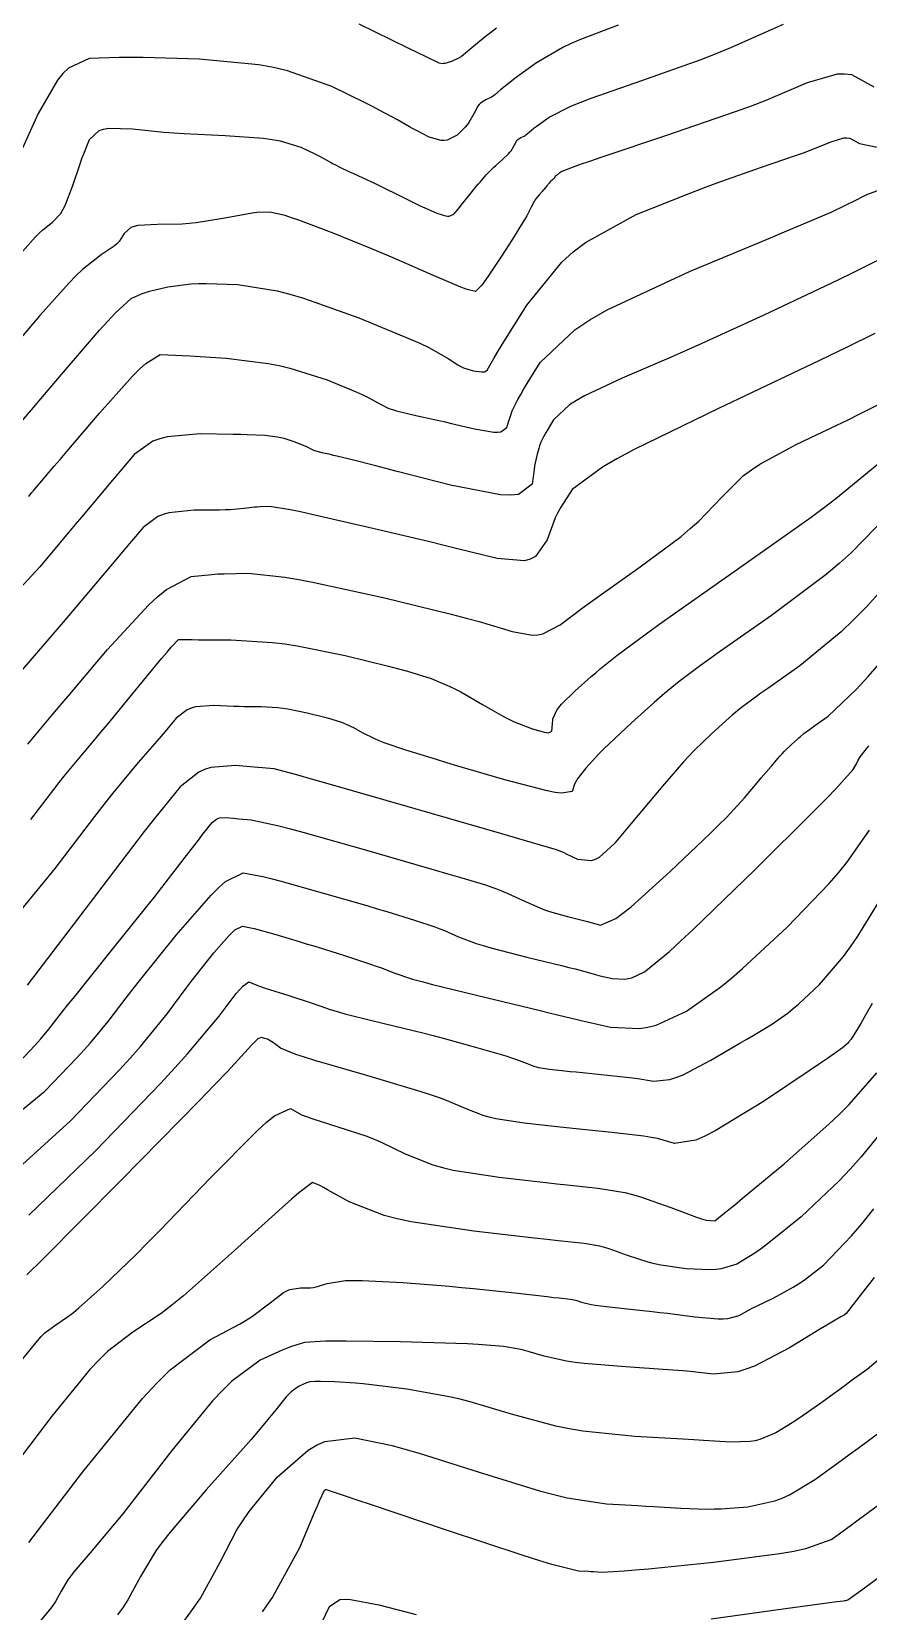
# Model space of a CAD drawing. Header units: metres. Extents: x 837476 to 838477, y 1189012 to 1191014.
# Drawn here: x 838102.4 to 838161.4, y 1189719.4 to 1189830.8 of the extents above; entities that cross this region are included whole.
import ezdxf

# ---------------------------------------------------------------- set-up
doc = ezdxf.new("R2010")
doc.units = ezdxf.units.M
doc.header["$LTSCALE"] = 0.3
doc.layers.add('COTAS 10', color=1, linetype='Continuous')
doc.layers.add('COTAS INT', color=252, linetype='Continuous')

msp = doc.modelspace()

# ---------------------------------------------------------------- linework, layer by layer
at = {"layer": 'COTAS 10'}
for points in [[(838101.558, 1189815.133), (838102.652, 1189816.358), (838102.91, 1189816.62), (838103.15, 1189816.85), (838103.853, 1189817.402), (838104.424, 1189818.003), (838104.58, 1189818.263), (838104.734, 1189818.564), (838105.283, 1189819.987), (838105.791, 1189821.511), (838105.921, 1189821.875), (838106.045, 1189822.213), (838106.451, 1189823.227), (838107.143, 1189823.859), (838107.447, 1189823.957), (838107.8, 1189824.022), (838109.484, 1189823.979), (838111.704, 1189823.747), (838112.396, 1189823.693), (838113.122, 1189823.644), (838116.02, 1189823.501), (838118.737, 1189823.308), (838119.347, 1189823.226), (838119.896, 1189823.132), (838121.368, 1189822.693), (838122.294, 1189822.237), (838122.5, 1189822.133), (838122.683, 1189822.039), (838123.158, 1189821.781), (838123.52, 1189821.577), (838123.632, 1189821.517), (838123.748, 1189821.456), (838124.207, 1189821.223), (838124.739, 1189820.968), (838124.902, 1189820.893), (838125.07, 1189820.816), (838125.732, 1189820.52), (838126.559, 1189820.14), (838126.831, 1189820.009), (838127.122, 1189819.868), (838128.33, 1189819.267), (838129.54, 1189818.667), (838129.833, 1189818.527), (838130.107, 1189818.399), (838130.942, 1189818.027), (838131.563, 1189817.835), (838131.701, 1189817.82), (838131.824, 1189817.822), (838132.149, 1189817.963), (838132.448, 1189818.307), (838132.555, 1189818.436), (838132.672, 1189818.58), (838133.185, 1189819.22), (838133.732, 1189819.898), (838133.87, 1189820.065), (838134.003, 1189820.224), (838134.439, 1189820.722), (838134.859, 1189821.158), (838134.982, 1189821.277), (838135.108, 1189821.395), (838135.588, 1189821.816), (838136.018, 1189822.221), (838136.113, 1189822.329), (838136.197, 1189822.435), (838136.412, 1189822.803), (838136.573, 1189823.105), (838136.623, 1189823.169), (838136.676, 1189823.225), (838136.885, 1189823.356), (838137.112, 1189823.461), (838137.175, 1189823.5), (838137.238, 1189823.544), (838137.468, 1189823.739), (838137.826, 1189824.038), (838137.969, 1189824.148), (838138.132, 1189824.27), (838138.882, 1189824.807), (838140.416, 1189825.575), (838141.074, 1189825.842), (838141.833, 1189826.133), (838145.414, 1189827.381), (838149.527, 1189828.845), (838150.621, 1189829.273), (838151.696, 1189829.71), (838155.414, 1189831.368)], [(838161.839, 1189809.531), (838159.898, 1189808.577), (838157.947, 1189807.63), (838150.822, 1189804.257), (838144.867, 1189801.351), (838143.654, 1189800.698), (838142.63, 1189800.111), (838140.506, 1189798.537), (838139.694, 1189797.296), (838139.497, 1189796.919), (838139.312, 1189796.528), (838138.744, 1189794.992), (838137.904, 1189793.796), (838137.546, 1189793.618), (838137.135, 1189793.506), (838135.202, 1189793.659), (838132.422, 1189794.354), (838131.478, 1189794.584), (838130.458, 1189794.831), (838126.142, 1189795.861), (838122.144, 1189796.777), (838121.325, 1189796.953), (838120.63, 1189797.094), (838119.157, 1189797.321), (838118.483, 1189797.304), (838118.29, 1189797.292), (838118.096, 1189797.276), (838117.374, 1189797.192), (838116.385, 1189797.109), (838116.021, 1189797.094), (838115.619, 1189797.083), (838113.843, 1189797.069), (838112.055, 1189796.888), (838111.644, 1189796.771), (838111.271, 1189796.625), (838110.228, 1189795.853), (838108.876, 1189794.242), (838108.308, 1189793.567), (838107.656, 1189792.792), (838104.601, 1189789.165), (838101.546, 1189785.633)], [(838101.53, 1189758.187), (838102.574, 1189759.276), (838102.809, 1189759.533), (838103.02, 1189759.77), (838103.587, 1189760.463), (838104.488, 1189761.621), (838104.91, 1189762.151), (838105.406, 1189762.773), (838107.822, 1189765.774), (838110.404, 1189768.991), (838111.004, 1189769.748), (838111.556, 1189770.447), (838113.135, 1189772.489), (838114.201, 1189773.891), (838114.429, 1189774.187), (838114.627, 1189774.442), (838115.1, 1189775.028), (838115.416, 1189775.282), (838115.516, 1189775.327), (838115.621, 1189775.361), (838116.046, 1189775.393), (838116.604, 1189775.343), (838116.793, 1189775.325), (838116.997, 1189775.305), (838117.86, 1189775.216), (838119.715, 1189774.823), (838120.545, 1189774.61), (838121.512, 1189774.353), (838126.146, 1189773.049), (838130.773, 1189771.707), (838131.735, 1189771.426), (838132.559, 1189771.184), (838134.382, 1189770.638), (838135.349, 1189770.291), (838135.633, 1189770.175), (838135.924, 1189770.051), (838137.032, 1189769.532), (838138.214, 1189769.009), (838138.551, 1189768.883), (838138.893, 1189768.764), (838140.161, 1189768.401), (838141.31, 1189768.118), (838141.575, 1189768.05), (838141.818, 1189767.986), (838142.506, 1189767.793), (838143.588, 1189768.272), (838144.079, 1189768.632), (838144.654, 1189769.091), (838147.422, 1189771.572), (838150.24, 1189774.272), (838150.846, 1189774.87), (838151.377, 1189775.402), (838152.668, 1189776.782), (838153.438, 1189777.703), (838153.642, 1189777.946), (838153.841, 1189778.184), (838154.526, 1189779), (838155.146, 1189779.713), (838155.305, 1189779.886), (838155.459, 1189780.048), (838155.966, 1189780.544), (838156.388, 1189780.921), (838156.488, 1189781.008), (838156.58, 1189781.087), (838156.852, 1189781.313), (838157.25, 1189781.609), (838157.423, 1189781.733), (838157.623, 1189781.875), (838158.568, 1189782.539), (838160.533, 1189784.431), (838161.376, 1189785.347), (838162.347, 1189786.433)], [(838101.628, 1189737.065), (838102.779, 1189738.475), (838103.054, 1189738.77), (838103.31, 1189739.025), (838104.075, 1189739.603), (838104.976, 1189740.206), (838105.316, 1189740.477), (838105.697, 1189740.792), (838107.403, 1189742.304), (838109.763, 1189744.579), (838110.555, 1189745.375), (838111.409, 1189746.244), (838114.996, 1189749.981), (838118.284, 1189753.289), (838118.949, 1189753.887), (838119.507, 1189754.347), (838120.639, 1189754.858), (838121.415, 1189754.425), (838121.75, 1189754.289), (838122.136, 1189754.147), (838123.964, 1189753.576), (838126.009, 1189752.91), (838126.533, 1189752.707), (838127.038, 1189752.496), (838128.708, 1189751.668), (838130.669, 1189750.879), (838131.357, 1189750.692), (838132.107, 1189750.519), (838135.344, 1189750.011), (838138.632, 1189749.641), (838139.416, 1189749.555), (838140.146, 1189749.477), (838142.322, 1189749.253), (838144.215, 1189748.937), (838144.765, 1189748.799), (838145.327, 1189748.639), (838147.451, 1189747.884), (838149.267, 1189747.194), (838149.635, 1189747.077), (838149.944, 1189746.991), (838150.572, 1189746.947), (838151.469, 1189747.662), (838151.947, 1189748.054), (838152.525, 1189748.532), (838155.443, 1189750.959), (838158.617, 1189753.756), (838159.356, 1189754.467), (838160.035, 1189755.149), (838161.982, 1189757.382)], [(838113.114, 1189718.667), (838113.727, 1189719.518), (838114.271, 1189720.324), (838115.66, 1189722.857), (838116.847, 1189725.137), (838117.264, 1189725.783), (838117.718, 1189726.436), (838119.679, 1189728.848), (838121.866, 1189730.767), (838122.465, 1189731.108), (838123.059, 1189731.368), (838125.18, 1189731.62), (838127.798, 1189731.077), (838128.707, 1189730.835), (838129.696, 1189730.553), (838133.93, 1189729.205), (838138.202, 1189727.887), (838139.215, 1189727.623), (838140.154, 1189727.404), (838142.931, 1189726.981), (838145.131, 1189726.85), (838145.706, 1189726.815), (838146.267, 1189726.78), (838148.17, 1189726.659), (838149.996, 1189726.604), (838150.508, 1189726.611), (838151.022, 1189726.627), (838152.903, 1189726.766), (838154.788, 1189727.186), (838155.305, 1189727.381), (838155.82, 1189727.609), (838157.663, 1189728.714), (838159.559, 1189730.092), (838160.107, 1189730.492), (838160.665, 1189730.9), (838162.764, 1189732.44)]]:
    msp.add_lwpolyline(points, dxfattribs=at)
at = {"layer": 'COTAS INT'}
for points in [[(838143.741, 1189831.282), (838141.077, 1189830.287), (838140.433, 1189830.002), (838139.83, 1189829.713), (838137.991, 1189828.637), (838136.644, 1189827.672), (838136.351, 1189827.454), (838136.093, 1189827.256), (838135.451, 1189826.717), (838135.038, 1189826.368), (838134.924, 1189826.289), (838134.811, 1189826.219), (838134.404, 1189826.03), (838134.027, 1189825.794), (838133.932, 1189825.694), (838133.842, 1189825.579), (838133.552, 1189825.037), (838133.215, 1189824.415), (838133.094, 1189824.25), (838132.962, 1189824.088), (838132.388, 1189823.526), (838131.689, 1189823.177), (838131.478, 1189823.148), (838131.26, 1189823.149), (838130.41, 1189823.399), (838129.521, 1189823.853), (838129.278, 1189823.983), (838129.035, 1189824.115), (838128.172, 1189824.607), (838126.941, 1189825.276), (838126.467, 1189825.519), (838125.936, 1189825.787), (838123.54, 1189826.966), (838120.419, 1189828.079), (838119.431, 1189828.306), (838118.39, 1189828.498), (838114.185, 1189828.895), (838110.226, 1189829.003), (838109.341, 1189829.012), (838108.547, 1189829.012), (838106.44, 1189828.939), (838104.967, 1189828.262), (838104.573, 1189827.881), (838104.184, 1189827.418), (838102.826, 1189825.047), (838101.728, 1189822.619)], [(838135.156, 1189831.075), (838134.733, 1189830.759), (838134.361, 1189830.474), (838133.434, 1189829.696), (838132.846, 1189829.195), (838132.687, 1189829.083), (838132.53, 1189828.983), (838131.977, 1189828.723), (838131.515, 1189828.592), (838131.414, 1189828.575), (838131.326, 1189828.566), (838131.108, 1189828.6), (838130.158, 1189829.076), (838129.608, 1189829.345), (838128.934, 1189829.675), (838125.465, 1189831.36)], [(838161.795, 1189826.927), (838160.218, 1189827.775), (838159.721, 1189827.843), (838159.197, 1189827.839), (838157.088, 1189827.219), (838154.167, 1189825.981), (838153.132, 1189825.587), (838151.998, 1189825.17), (838147.088, 1189823.48), (838142.589, 1189821.979), (838141.715, 1189821.682), (838141.003, 1189821.436), (838139.773, 1189820.977), (838139.621, 1189820.868), (838139.587, 1189820.843), (838139.558, 1189820.821), (838139.486, 1189820.76), (838139.439, 1189820.72), (838139.426, 1189820.711), (838139.413, 1189820.703), (838139.367, 1189820.682), (838139.325, 1189820.655), (838139.314, 1189820.644), (838139.304, 1189820.631), (838139.271, 1189820.57), (838139.227, 1189820.495), (838139.21, 1189820.473), (838139.191, 1189820.451), (838139.104, 1189820.369), (838139.006, 1189820.283), (838138.98, 1189820.259), (838138.955, 1189820.235), (838138.87, 1189820.147), (838138.782, 1189820.045), (838138.755, 1189820.013), (838138.726, 1189819.979), (838138.615, 1189819.842), (838138.474, 1189819.671), (838138.427, 1189819.617), (838138.376, 1189819.559), (838138.162, 1189819.323), (838137.934, 1189819.033), (838137.874, 1189818.94), (838137.815, 1189818.842), (838137.612, 1189818.444), (838137.291, 1189817.838), (838137.158, 1189817.608), (838137.005, 1189817.352), (838136.293, 1189816.204), (838135.517, 1189814.996), (838135.325, 1189814.702), (838135.142, 1189814.425), (838134.563, 1189813.572), (838134.116, 1189812.958), (838134.016, 1189812.833), (838133.927, 1189812.726), (838133.692, 1189812.503), (838133.083, 1189812.638), (838132.758, 1189812.758), (838132.365, 1189812.914), (838130.382, 1189813.775), (838127.873, 1189814.875), (838127.148, 1189815.183), (838126.411, 1189815.491), (838123.642, 1189816.612), (838121.22, 1189817.528), (838120.702, 1189817.706), (838120.25, 1189817.852), (838119.166, 1189818.108), (838118.261, 1189818.066), (838117.922, 1189818.023), (838117.545, 1189817.967), (838115.861, 1189817.656), (838113.977, 1189817.346), (838113.474, 1189817.292), (838112.978, 1189817.251), (838111.253, 1189817.216), (838109.873, 1189817.153), (838109.594, 1189817.094), (838109.361, 1189817.018), (838108.894, 1189816.594), (838108.541, 1189816.035), (838108.379, 1189815.874), (838108.19, 1189815.71), (838107.279, 1189815.093), (838105.949, 1189814.049), (838105.498, 1189813.616), (838105.009, 1189813.12), (838102.942, 1189810.807), (838100.852, 1189808.33)], [(838101.557, 1189803.209), (838104.327, 1189806.481), (838107.164, 1189809.764), (838107.754, 1189810.419), (838108.26, 1189810.964), (838109.383, 1189812.015), (838110.126, 1189812.341), (838110.393, 1189812.429), (838110.687, 1189812.516), (838111.967, 1189812.821), (838113.609, 1189813.03), (838114.13, 1189813.056), (838114.681, 1189813.068), (838116.911, 1189812.996), (838119.692, 1189812.536), (838120.59, 1189812.302), (838121.543, 1189812.023), (838125.449, 1189810.634), (838129.014, 1189809.171), (838129.752, 1189808.844), (838130.383, 1189808.552), (838131.764, 1189807.784), (838132.446, 1189807.317), (838132.637, 1189807.215), (838132.827, 1189807.126), (838133.521, 1189806.902), (838134.095, 1189806.822), (838134.21, 1189806.823), (838134.306, 1189806.834), (838134.497, 1189806.956), (838134.966, 1189807.771), (838135.238, 1189808.218), (838135.572, 1189808.762), (838137.291, 1189811.526), (838139.767, 1189814.57), (838140.577, 1189815.291), (838141.442, 1189815.959), (838145.017, 1189817.928), (838148.751, 1189819.423), (838149.716, 1189819.792), (838150.651, 1189820.141), (838153.778, 1189821.238), (838156.327, 1189822.109), (838156.896, 1189822.316), (838157.407, 1189822.507), (838158.762, 1189823.07), (838159.659, 1189823.334), (838159.881, 1189823.336), (838160.093, 1189823.307), (838160.763, 1189822.946), (838162.015, 1189822.688)], [(838102.166, 1189798.042), (838102.371, 1189798.286), (838102.559, 1189798.509), (838103.091, 1189799.144), (838103.968, 1189800.181), (838104.373, 1189800.658), (838104.848, 1189801.217), (838107.151, 1189803.923), (838109.489, 1189806.53), (838109.987, 1189807.026), (838110.419, 1189807.426), (838111.44, 1189808.056), (838112.517, 1189808.011), (838112.986, 1189807.985), (838113.528, 1189807.953), (838116.101, 1189807.787), (838119.048, 1189807.428), (838119.827, 1189807.274), (838120.589, 1189807.097), (838123.207, 1189806.258), (838125.304, 1189805.397), (838125.739, 1189805.205), (838126.11, 1189805.033), (838126.923, 1189804.581), (838127.558, 1189804.257), (838127.818, 1189804.167), (838128.113, 1189804.076), (838129.482, 1189803.744), (838131.093, 1189803.397), (838131.542, 1189803.296), (838131.991, 1189803.193), (838133.621, 1189802.803), (838134.965, 1189802.572), (838135.233, 1189802.57), (838135.457, 1189802.593), (838135.889, 1189802.898), (838136.033, 1189803.37), (838136.074, 1189803.5), (838136.116, 1189803.629), (838136.275, 1189804.089), (838136.676, 1189804.886), (838136.871, 1189805.228), (838137.102, 1189805.622), (838138.242, 1189807.481), (838140.694, 1189809.807), (838141.752, 1189810.495), (838142.976, 1189811.202), (838148.768, 1189813.914), (838154.479, 1189816.282), (838155.652, 1189816.773), (838156.647, 1189817.192), (838158.768, 1189818.107), (838159.741, 1189818.568), (838160.013, 1189818.701), (838160.286, 1189818.835), (838161.284, 1189819.339), (838163.017, 1189819.989)], [(838166.222, 1189816.798), (838161.388, 1189814.357), (838160.063, 1189813.704), (838158.744, 1189813.062), (838154.028, 1189810.826), (838149.65, 1189808.827), (838148.543, 1189808.333), (838147.481, 1189807.866), (838144.028, 1189806.393), (838141.367, 1189805.147), (838140.805, 1189804.822), (838140.319, 1189804.506), (838139.192, 1189803.437), (838138.669, 1189802.583), (838138.562, 1189802.402), (838138.473, 1189802.245), (838138.288, 1189801.879), (838138.202, 1189801.619), (838138.173, 1189801.53), (838138.143, 1189801.433), (838138.02, 1189801.018), (838137.884, 1189800.412), (838137.847, 1189800.194), (838137.809, 1189799.954), (838137.672, 1189798.908), (838136.705, 1189798.175), (838136.143, 1189798.133), (838135.455, 1189798.161), (838131.906, 1189798.844), (838128.165, 1189799.813), (838127.356, 1189800.021), (838126.644, 1189800.204), (838124.89, 1189800.647), (838123.9, 1189800.888), (838123.669, 1189800.942), (838123.458, 1189800.991), (838122.851, 1189801.126), (838122.44, 1189801.226), (838122.351, 1189801.253), (838122.273, 1189801.28), (838122.082, 1189801.377), (838121.837, 1189801.513), (838121.726, 1189801.565), (838121.595, 1189801.623), (838120.964, 1189801.882), (838120.177, 1189802.134), (838119.948, 1189802.187), (838119.714, 1189802.234), (838118.827, 1189802.342), (838117.569, 1189802.396), (838117.101, 1189802.409), (838116.58, 1189802.421), (838114.266, 1189802.455), (838111.937, 1189802.247), (838111.406, 1189802.107), (838110.926, 1189801.931), (838109.604, 1189800.995), (838108.614, 1189799.828), (838108.072, 1189799.186), (838107.105, 1189798.033), (838105.883, 1189796.574), (838105.451, 1189796.06), (838104.98, 1189795.499), (838102.94, 1189793.077), (838100.682, 1189790.638)], [(838102.111, 1189780.562), (838102.696, 1189781.275), (838103.875, 1189782.689), (838104.381, 1189783.289), (838104.965, 1189783.98), (838107.722, 1189787.233), (838110.613, 1189790.362), (838111.281, 1189790.976), (838111.893, 1189791.48), (838113.624, 1189792.389), (838115.073, 1189792.543), (838115.505, 1189792.571), (838115.952, 1189792.593), (838117.679, 1189792.62), (838120.239, 1189792.35), (838121.211, 1189792.184), (838122.296, 1189791.978), (838127.163, 1189790.908), (838131.971, 1189789.734), (838133.018, 1189789.463), (838133.943, 1189789.215), (838136.256, 1189788.517), (838137.696, 1189788.258), (838138.069, 1189788.287), (838138.432, 1189788.359), (838139.65, 1189788.986), (838141.214, 1189790.167), (838141.795, 1189790.59), (838142.441, 1189791.054), (838145.304, 1189793.076), (838148.181, 1189795.226), (838148.835, 1189795.771), (838149.427, 1189796.294), (838151.048, 1189798.002), (838152.594, 1189799.523), (838153.139, 1189799.929), (838153.734, 1189800.329), (838156.301, 1189801.715), (838159.173, 1189803.075), (838159.959, 1189803.457), (838160.741, 1189803.841), (838163.534, 1189805.249)], [(838102.311, 1189775.253), (838103.934, 1189777.373), (838104.317, 1189777.862), (838104.672, 1189778.31), (838105.716, 1189779.573), (838106.851, 1189780.914), (838107.263, 1189781.41), (838107.718, 1189781.959), (838109.717, 1189784.395), (838111.564, 1189786.636), (838111.924, 1189787.064), (838112.217, 1189787.407), (838112.73, 1189787.95), (838113.346, 1189787.943), (838113.705, 1189787.94), (838114.146, 1189787.936), (838116.418, 1189787.919), (838119.362, 1189787.739), (838120.226, 1189787.633), (838121.111, 1189787.503), (838124.486, 1189786.83), (838127.555, 1189786.074), (838128.248, 1189785.891), (838128.873, 1189785.719), (838130.564, 1189785.195), (838131.876, 1189784.641), (838132.262, 1189784.452), (838132.658, 1189784.246), (838134.172, 1189783.371), (838135.661, 1189782.513), (838136.042, 1189782.319), (838136.409, 1189782.143), (838137.62, 1189781.664), (838138.524, 1189781.417), (838138.698, 1189781.387), (838138.838, 1189781.375), (838139.066, 1189781.471), (838139.085, 1189781.732), (838139.093, 1189781.824), (838139.103, 1189781.925), (838139.147, 1189782.358), (838139.416, 1189782.955), (838139.567, 1189783.159), (838139.75, 1189783.38), (838140.69, 1189784.315), (838141.845, 1189785.335), (838142.165, 1189785.608), (838142.485, 1189785.878), (838143.642, 1189786.822), (838145.713, 1189788.359), (838146.61, 1189789.003), (838147.647, 1189789.741), (838152.56, 1189793.194), (838157.35, 1189796.591), (838158.309, 1189797.293), (838159.11, 1189797.892), (838160.678, 1189799.196), (838162.534, 1189800.724)], [(838162.763, 1189796.72), (838160.189, 1189794.072), (838159.331, 1189793.311), (838158.411, 1189792.537), (838154.563, 1189789.642), (838150.972, 1189787.119), (838150.214, 1189786.579), (838149.559, 1189786.109), (838148.045, 1189784.986), (838147.015, 1189784.129), (838146.665, 1189783.826), (838146.286, 1189783.495), (838144.682, 1189782.064), (838143.1, 1189780.592), (838142.735, 1189780.236), (838142.401, 1189779.902), (838141.459, 1189778.881), (838140.864, 1189778.093), (838140.749, 1189777.907), (838140.656, 1189777.735), (838140.497, 1189777.226), (838139.759, 1189777.098), (838139.3, 1189777.165), (838138.73, 1189777.277), (838135.752, 1189778.054), (838132.432, 1189779.023), (838131.647, 1189779.256), (838130.92, 1189779.474), (838128.776, 1189780.136), (838127.233, 1189780.666), (838126.884, 1189780.801), (838126.568, 1189780.931), (838125.711, 1189781.358), (838125.101, 1189781.711), (838124.941, 1189781.794), (838124.786, 1189781.87), (838124.257, 1189782.093), (838123.576, 1189782.305), (838123.324, 1189782.374), (838123.044, 1189782.448), (838121.808, 1189782.752), (838120.448, 1189783.024), (838120.091, 1189783.076), (838119.743, 1189783.119), (838118.557, 1189783.191), (838117.359, 1189783.211), (838117.004, 1189783.22), (838116.638, 1189783.231), (838115.232, 1189783.285), (838113.927, 1189783.189), (838113.625, 1189783.106), (838113.349, 1189782.999), (838112.566, 1189782.406), (838111.781, 1189781.466), (838111.504, 1189781.139), (838111.2, 1189780.784), (838109.888, 1189779.262), (838108.082, 1189777.076), (838107.468, 1189776.302), (838106.805, 1189775.455), (838103.997, 1189771.787), (838101.146, 1189768.288)], [(838164.849, 1189794.245), (838161.268, 1189790.253), (838160.354, 1189789.329), (838159.472, 1189788.484), (838156.565, 1189786.091), (838154.297, 1189784.497), (838153.819, 1189784.156), (838153.405, 1189783.859), (838152.449, 1189783.15), (838151.798, 1189782.608), (838151.576, 1189782.417), (838151.337, 1189782.208), (838150.324, 1189781.304), (838149.107, 1189780.115), (838148.739, 1189779.726), (838148.358, 1189779.312), (838146.87, 1189777.602), (838145.388, 1189775.835), (838145.01, 1189775.385), (838144.647, 1189774.952), (838143.457, 1189773.529), (838142.395, 1189772.563), (838142.114, 1189772.418), (838141.839, 1189772.326), (838140.89, 1189772.434), (838140.105, 1189772.816), (838139.933, 1189772.896), (838139.78, 1189772.964), (838139.391, 1189773.12), (838137.703, 1189773.613), (838136.731, 1189773.895), (838135.54, 1189774.24), (838129.417, 1189776.01), (838123.299, 1189777.769), (838122.111, 1189778.107), (838121.143, 1189778.38), (838119.475, 1189778.827), (838118.914, 1189778.877), (838118.644, 1189778.901), (838118.324, 1189778.928), (838116.752, 1189779.061), (838115, 1189778.926), (838114.566, 1189778.785), (838114.154, 1189778.6), (838112.849, 1189777.555), (838111.044, 1189775.325), (838110.317, 1189774.393), (838109.491, 1189773.323), (838105.684, 1189768.322), (838102.063, 1189763.563)], [(838100.275, 1189753.59), (838103.308, 1189756.08), (838105.567, 1189758.435), (838106.075, 1189758.99), (838106.532, 1189759.502), (838107.758, 1189761), (838109.037, 1189762.677), (838109.527, 1189763.302), (838110.077, 1189763.997), (838112.554, 1189767.085), (838115.023, 1189769.917), (838115.568, 1189770.45), (838116.053, 1189770.874), (838117.303, 1189771.496), (838118.678, 1189771.225), (838119.243, 1189771.087), (838119.887, 1189770.92), (838122.875, 1189770.088), (838126.006, 1189769.175), (838126.739, 1189768.958), (838127.415, 1189768.756), (838129.373, 1189768.156), (838130.811, 1189767.671), (838131.158, 1189767.543), (838131.483, 1189767.416), (838132.472, 1189766.98), (838133.727, 1189766.504), (838134.219, 1189766.352), (838134.774, 1189766.192), (838137.302, 1189765.542), (838139.758, 1189764.946), (838140.267, 1189764.82), (838140.702, 1189764.71), (838141.658, 1189764.456), (838142.206, 1189764.302), (838142.384, 1189764.256), (838142.573, 1189764.209), (838143.35, 1189764.028), (838144.215, 1189763.984), (838144.46, 1189764.024), (838144.706, 1189764.087), (838145.614, 1189764.5), (838147.368, 1189765.946), (838148.148, 1189766.66), (838149.055, 1189767.51), (838153.395, 1189771.711), (838157.605, 1189775.89), (838158.43, 1189776.726), (838159.108, 1189777.423), (838160.326, 1189778.778), (838160.555, 1189779.188), (838160.61, 1189779.288), (838160.661, 1189779.382), (838160.811, 1189779.674), (838161.417, 1189780.458)], [(838101.226, 1189750.459), (838105.087, 1189753.972), (838108.56, 1189757.594), (838109.341, 1189758.447), (838110.044, 1189759.234), (838111.929, 1189761.538), (838113.271, 1189763.343), (838113.632, 1189763.817), (838113.988, 1189764.279), (838115.232, 1189765.855), (838116.278, 1189767.054), (838116.509, 1189767.28), (838116.714, 1189767.46), (838117.243, 1189767.723), (838117.826, 1189767.608), (838118.065, 1189767.55), (838118.338, 1189767.479), (838119.604, 1189767.126), (838121.238, 1189766.643), (838121.743, 1189766.489), (838122.27, 1189766.327), (838124.364, 1189765.674), (838126.273, 1189765.051), (838126.683, 1189764.91), (838127.042, 1189764.781), (838127.912, 1189764.428), (838129.24, 1189763.998), (838129.887, 1189763.821), (838130.656, 1189763.62), (838134.443, 1189762.683), (838138.151, 1189761.79), (838138.87, 1189761.616), (838139.455, 1189761.474), (838140.457, 1189761.227), (838140.957, 1189761.107), (838141.226, 1189761.045), (838141.551, 1189760.971), (838143.2, 1189760.6), (838145.25, 1189760.497), (838145.829, 1189760.592), (838146.414, 1189760.74), (838148.565, 1189761.719), (838150.984, 1189763.438), (838151.737, 1189764.053), (838152.526, 1189764.728), (838155.677, 1189767.666), (838158.625, 1189770.739), (838159.286, 1189771.498), (838159.88, 1189772.219), (838161.468, 1189774.491)], [(838102.176, 1189747.329), (838106.866, 1189751.865), (838111.476, 1189756.647), (838112.481, 1189757.731), (838113.369, 1189758.712), (838115.596, 1189761.387), (838116.808, 1189762.971), (838117.055, 1189763.263), (838117.264, 1189763.491), (838117.702, 1189763.788), (838118.246, 1189763.57), (838118.522, 1189763.473), (838118.853, 1189763.362), (838120.502, 1189762.829), (838122.159, 1189762.298), (838122.494, 1189762.186), (838122.777, 1189762.091), (838123.352, 1189761.876), (838124.087, 1189761.652), (838124.47, 1189761.551), (838124.931, 1189761.433), (838127.245, 1189760.866), (838129.976, 1189760.19), (838130.699, 1189760.003), (838131.409, 1189759.817), (838133.854, 1189759.147), (838135.819, 1189758.569), (838136.225, 1189758.441), (838136.572, 1189758.326), (838137.328, 1189758.028), (838137.792, 1189757.841), (838137.955, 1189757.797), (838138.132, 1189757.756), (838138.898, 1189757.636), (838139.984, 1189757.519), (838140.363, 1189757.48), (838140.777, 1189757.438), (838142.554, 1189757.263), (838144.336, 1189757.072), (838144.752, 1189757.02), (838145.135, 1189756.969), (838146.238, 1189756.786), (838147.397, 1189756.903), (838147.815, 1189757.04), (838148.275, 1189757.223), (838150.288, 1189758.261), (838152.335, 1189759.462), (838152.817, 1189759.746), (838153.262, 1189760.01), (838154.562, 1189760.789), (838155.728, 1189761.616), (838156.088, 1189761.909), (838156.465, 1189762.23), (838157.958, 1189763.621), (838159.644, 1189765.587), (838160.142, 1189766.271), (838160.653, 1189767.015), (838162.61, 1189770.205)], [(838161.667, 1189762.275), (838161.221, 1189761.5), (838160.853, 1189760.866), (838160.188, 1189759.751), (838160.003, 1189759.539), (838159.939, 1189759.474), (838159.869, 1189759.407), (838159.567, 1189759.141), (838158.505, 1189758.389), (838157.956, 1189758.015), (838157.296, 1189757.57), (838153.989, 1189755.362), (838150.577, 1189753.279), (838149.851, 1189752.912), (838149.219, 1189752.637), (838147.727, 1189752.4), (838146.518, 1189752.735), (838146.064, 1189752.821), (838145.559, 1189752.903), (838143.306, 1189753.174), (838140.782, 1189753.426), (838140.107, 1189753.497), (838139.441, 1189753.567), (838137.121, 1189753.824), (838135.12, 1189754.138), (838134.656, 1189754.245), (838134.23, 1189754.36), (838133.018, 1189754.848), (838131.363, 1189755.537), (838130.658, 1189755.779), (838129.846, 1189756.043), (838126.023, 1189757.181), (838122.337, 1189758.257), (838121.611, 1189758.483), (838121.013, 1189758.676), (838119.92, 1189759.113), (838119.624, 1189759.353), (838119.529, 1189759.422), (838119.428, 1189759.494), (838119.018, 1189759.763), (838118.569, 1189759.866), (838118.445, 1189759.832), (838118.32, 1189759.771), (838117.868, 1189759.327), (838116.178, 1189757.483), (838115.273, 1189756.539), (838114.178, 1189755.407), (838108.645, 1189749.757), (838103.127, 1189744.199), (838102.042, 1189743.126)], [(838163.776, 1189755.012), (838160.885, 1189751.442), (838160.107, 1189750.573), (838159.34, 1189749.755), (838156.654, 1189747.231), (838154.364, 1189745.386), (838153.847, 1189744.996), (838153.381, 1189744.658), (838152.118, 1189743.876), (838151, 1189743.559), (838150.626, 1189743.515), (838150.222, 1189743.489), (838148.53, 1189743.554), (838146.756, 1189743.812), (838146.3, 1189743.909), (838145.861, 1189744.017), (838144.405, 1189744.498), (838143.111, 1189744.962), (838142.774, 1189745.059), (838142.446, 1189745.143), (838141.338, 1189745.333), (838139.509, 1189745.527), (838138.726, 1189745.614), (838137.824, 1189745.715), (838133.566, 1189746.199), (838129.153, 1189746.868), (838128.151, 1189747.086), (838127.246, 1189747.318), (838124.774, 1189748.275), (838123.252, 1189749.123), (838122.947, 1189749.286), (838122.691, 1189749.419), (838122.183, 1189749.643), (838121.23, 1189748.919), (838120.693, 1189748.455), (838120.037, 1189747.877), (838116.685, 1189744.836), (838113.076, 1189741.648), (838112.258, 1189740.978), (838111.519, 1189740.399), (838109.508, 1189739.074), (838107.722, 1189737.725), (838107.126, 1189737.131), (838106.484, 1189736.441), (838103.799, 1189733.152), (838101.129, 1189729.657)], [(838102.163, 1189724.235), (838105.97, 1189729.239), (838110.19, 1189734.407), (838111.197, 1189735.492), (838112.135, 1189736.425), (838114.942, 1189738.545), (838117.026, 1189739.639), (838117.509, 1189739.926), (838117.951, 1189740.206), (838119.206, 1189741.158), (838120.134, 1189741.871), (838120.369, 1189742), (838120.595, 1189742.099), (838121.335, 1189742.209), (838122.037, 1189742.204), (838122.239, 1189742.231), (838122.445, 1189742.27), (838123.217, 1189742.512), (838124.52, 1189742.72), (838125.061, 1189742.738), (838125.68, 1189742.737), (838128.563, 1189742.591), (838131.836, 1189742.32), (838132.7, 1189742.241), (838133.546, 1189742.16), (838136.447, 1189741.853), (838138.739, 1189741.591), (838139.2, 1189741.539), (838139.586, 1189741.495), (838140.354, 1189741.412), (838140.647, 1189741.361), (838140.734, 1189741.339), (838140.823, 1189741.313), (838141.166, 1189741.191), (838141.845, 1189741.034), (838142.146, 1189740.987), (838142.497, 1189740.938), (838144.173, 1189740.75), (838146.151, 1189740.54), (838146.693, 1189740.478), (838147.232, 1189740.415), (838149.155, 1189740.171), (838150.793, 1189740.031), (838151.152, 1189740.033), (838151.47, 1189740.052), (838152.277, 1189740.266), (838152.98, 1189740.657), (838153.233, 1189740.788), (838153.51, 1189740.928), (838154.72, 1189741.513), (838156.094, 1189742.259), (838156.475, 1189742.501), (838156.856, 1189742.758), (838158.236, 1189743.812), (838160.201, 1189745.868), (838160.951, 1189746.756), (838161.791, 1189747.782)], [(838161.795, 1189742.939), (838161.062, 1189741.98), (838159.818, 1189740.393), (838159.676, 1189740.284), (838159.636, 1189740.258), (838159.597, 1189740.233), (838159.455, 1189740.156), (838158.813, 1189739.78), (838158.458, 1189739.567), (838158.026, 1189739.307), (838155.827, 1189737.971), (838153.361, 1189736.688), (838152.762, 1189736.461), (838152.198, 1189736.289), (838150.463, 1189736.128), (838148.601, 1189736.327), (838147.958, 1189736.382), (838147.259, 1189736.437), (838144.273, 1189736.635), (838141.356, 1189736.869), (838140.7, 1189736.947), (838140.111, 1189737.031), (838138.528, 1189737.383), (838137.385, 1189737.726), (838137.072, 1189737.804), (838136.76, 1189737.875), (838135.646, 1189738.071), (838133.86, 1189738.213), (838133.125, 1189738.249), (838132.285, 1189738.284), (838128.382, 1189738.399), (838124.557, 1189738.458), (838123.766, 1189738.457), (838123.091, 1189738.449), (838121.622, 1189738.359), (838120.711, 1189738.082), (838120.388, 1189737.957), (838120.034, 1189737.811), (838118.498, 1189737.107), (838116.483, 1189735.617), (838115.827, 1189734.976), (838115.128, 1189734.235), (838112.249, 1189730.73), (838109.447, 1189727.099), (838108.798, 1189726.278), (838108.202, 1189725.537), (838106.506, 1189723.526), (838105.376, 1189722.204), (838105.138, 1189721.897), (838104.931, 1189721.616), (838104.454, 1189720.813), (838104.059, 1189720.092), (838103.905, 1189719.863), (838103.73, 1189719.621), (838102.936, 1189718.639)], [(838162.241, 1189737.25), (838161.298, 1189736.45), (838160.191, 1189735.64), (838159.852, 1189735.393), (838159.5, 1189735.136), (838158.11, 1189734.127), (838156.713, 1189733.146), (838156.356, 1189732.906), (838156.011, 1189732.68), (838154.871, 1189731.981), (838153.739, 1189731.509), (838153.4, 1189731.427), (838153.048, 1189731.366), (838151.685, 1189731.322), (838149.773, 1189731.441), (838149.077, 1189731.483), (838148.307, 1189731.53), (838144.924, 1189731.73), (838141.245, 1189732.108), (838140.288, 1189732.266), (838139.359, 1189732.447), (838136.229, 1189733.294), (838133.3, 1189734.172), (838132.497, 1189734.373), (838131.698, 1189734.555), (838128.843, 1189735.058), (838126.336, 1189735.371), (838125.756, 1189735.433), (838125.226, 1189735.485), (838123.726, 1189735.582), (838122.745, 1189735.597), (838122.542, 1189735.597), (838122.369, 1189735.595), (838121.992, 1189735.572), (838121.759, 1189735.501), (838121.676, 1189735.469), (838121.585, 1189735.431), (838121.191, 1189735.251), (838120.674, 1189734.868), (838120.506, 1189734.704), (838120.327, 1189734.514), (838119.588, 1189733.615), (838118.344, 1189732.1), (838117.846, 1189731.522), (838117.282, 1189730.874), (838114.69, 1189727.962), (838112.139, 1189724.977), (838111.6, 1189724.284), (838111.134, 1189723.649), (838110.057, 1189721.835), (838109.165, 1189720.208), (838108.816, 1189719.69), (838108.422, 1189719.144)], [(838164.23, 1189728.429), (838161.383, 1189726.337), (838160.759, 1189725.88), (838160.207, 1189725.475), (838158.806, 1189724.453), (838156.961, 1189723.793), (838156.128, 1189723.616), (838155.155, 1189723.442), (838150.481, 1189722.835), (838145.877, 1189722.368), (838144.949, 1189722.282), (838144.171, 1189722.215), (838142.612, 1189722.129), (838142.004, 1189722.168), (838141.824, 1189722.179), (838141.64, 1189722.19), (838140.937, 1189722.232), (838139.064, 1189722.701), (838138.142, 1189722.981), (838137.045, 1189723.326), (838131.63, 1189725.117), (838126.345, 1189726.9), (838125.331, 1189727.242), (838124.511, 1189727.517), (838123.17, 1189727.958), (838123.099, 1189727.95), (838123.079, 1189727.941), (838123.058, 1189727.929), (838122.984, 1189727.864), (838122.675, 1189727.203), (838122.506, 1189726.815), (838122.302, 1189726.339), (838121.263, 1189723.879), (838119.377, 1189720.44), (838118.638, 1189719.345)], [(838150.313, 1189718.862), (838155.54, 1189719.591), (838156.587, 1189719.735), (838157.46, 1189719.854), (838159.166, 1189720.077), (838159.634, 1189720.132), (838159.727, 1189720.145), (838159.804, 1189720.156), (838159.949, 1189720.192), (838160.854, 1189720.858), (838165.696, 1189724.418)], [(838122.88, 1189718.684), (838123.383, 1189719.74), (838124.106, 1189720.212), (838124.453, 1189720.244), (838124.863, 1189720.233), (838126.872, 1189719.838), (838129.497, 1189719.167)]]:
    msp.add_lwpolyline(points, dxfattribs=at)

doc.saveas('drawing.dxf')
